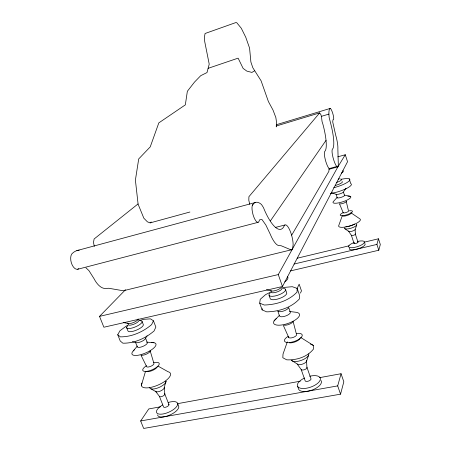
<?xml version="1.0" encoding="UTF-8"?>
<svg xmlns="http://www.w3.org/2000/svg" width="451" height="451" viewBox="0 0 451 451"><rect width="100%" height="100%" fill="white"/><g stroke="black" fill="none" stroke-linecap="round" stroke-linejoin="round"><path stroke-width="0.68" d="M281.954 288.014L283.893 287.434L292.276 286.706L297.13 288.369L297.057 292.068C288.713 300.885 276.136 304.741 264.235 305.017L259.691 303.117L260.238 299.306L265.56 294.644L271.102 291.87M276.068 126.06L319.674 112.885C322.64 115.834 321.016 120.423 322.826 123.94A29.259 6.421 73.8 0 1 324.827 151.31A9.291 2.03 74.4 0 0 325.244 159.434A9.291 2.03 74.4 0 0 329.1 168.618L328.869 171.341L291.707 235.129M297.13 288.369L299.475 295.123L299.43 298.9C291.188 307.819 278.571 311.686 266.676 311.855L262.11 309.882L262.285 308.585M160.517 406.791L148.757 408.944L140.667 420.969L143.666 428.45L340.539 394.174L343.825 381.794L341.057 373.721L319.612 377.645M290.495 270.91L378.789 250.232L380.311 244.498L378.474 238.782L364.126 242.21M340.539 394.174L337.686 385.893L341.057 373.721M378.789 250.232L376.912 244.414L378.474 238.782M168.978 404.654L164.835 394.089L164.243 387.55L166.058 381.05A8.885 3.315 -23.7 0 1 158.442 387.719A8.885 3.315 -23.7 0 1 149.619 387.623M141.36 385.374L145.493 371.382M306.494 361.364L308.58 355.337M355.365 234.244L355.162 229.508L356.702 225.083M287.326 341.864L283.025 354.046L282.816 357.739L286.757 359.836C296.566 360.315 307.272 356.983 313.49 349.051L313.377 345.427L300.637 337.427M342.174 216.006L338.864 225.235A11.376 3.095 -17.4 0 0 350.156 225.883A11.376 3.095 -17.4 0 0 359.791 218.814L350.867 212.737M337.827 156.83L345.28 154.744L347.541 161.746L282.467 286.52L103.877 327.223L99.524 316.371L278.284 274.574L337.906 166.831L338.306 164.807L337.861 148.723A15.892 3.258 74 0 0 335.623 134.894L332.72 121.956L332.985 119.735L333.52 119.588A5.874 1.167 73.8 0 0 332.827 113.652A5.874 1.167 73.8 0 0 330.233 108.42L276.412 124.713M300.439 293.105L301.46 290.872L299.154 284.198L297.057 288.606M291.921 249.668L290.968 249.837L281.153 245.744L279.406 245.603A23.277 6.962 75.4 0 1 270.183 234.052L265.848 225.021L261.952 219.496L259.584 219.823L258.778 221.847A9.375 2.977 75.1 0 1 253.93 217.264A9.375 2.977 75.1 0 1 252.256 205.639L252.943 204.483A39.333 12.329 75.8 0 1 261.512 204.523L263.446 207.55L264.596 210.346A40.906 12.008 74.7 0 0 284.175 225.912A12.876 3.687 75.7 0 1 289.446 229.401A12.876 3.687 75.7 0 1 293.144 244.498L292.626 248.659L291.921 249.668L124.617 290.438L123.123 290.743L108.781 288.268L106.137 288.392A21.439 10.931 76.4 0 1 94.034 278.673L88.96 270.656L85.978 267.838M139.291 320.627L143.711 319.308L150.493 318.863L153.43 320.779L151.626 324.63C142.967 331.93 131.805 336.97 120.349 336.858L117.739 334.721L119.938 330.786L126.212 326.124L128.073 325.233M252.256 205.639L252.943 204.483M330.233 108.42L330.222 108.426A24.726 4.905 74 0 0 328.897 114.092L329.117 117.266L330.228 121.747A29.36 6.167 73.8 0 1 332.46 149.14A9.324 1.951 74.4 0 0 332.956 157.269A9.324 1.951 74.4 0 0 336.773 166.504L337.906 166.831L345.28 154.744M147.088 335.803L145.002 339.22A5.468 1.731 -23 0 1 140.718 341.841A5.468 1.731 -23 0 1 136.185 342.681L132.34 341.773M345.979 188.247L343.369 192.047A3.935 0.919 -17.8 0 1 339.868 193.862A3.935 0.919 -17.8 0 1 336.108 194.319L331.694 192.735M270.369 220.934L326.039 140.362M319.674 112.885L248.907 196.704L248.811 200.278L249.73 204.264M133.254 350.901L137.341 346.092M274.101 320.898L279.22 315.52M99.524 316.371L124.899 290.359M276.626 126.878L276.581 122.576L275.843 117.531L273.03 110.112L268.39 101.526L261.095 80.814L252.819 67.723L250.886 62.012L249.578 48.11L245.727 37.174L241.285 28.244L236.786 22.747L235.901 22.55L205.064 33.498L204.466 36.847L204.709 41.543L209.219 64.143L206.998 72.572L200.74 75.672L194.539 82.048L187.351 91.288L185.338 104.863L158.82 122.881L150.245 146.863L138.705 158.938L135.401 180.112L138.102 204.19L143.846 218.216L147.426 221.853L150.155 222.884L151.209 221.948M124.617 290.438L125.457 289.717M138.017 203.953L94.124 238.979L93.481 242.446L94.293 246.325M254.719 70.728L251.923 72.414L246.849 71.117L243.128 68.411L238.122 58.151L208.12 68.326M321.529 116.307L328.897 114.092M329.1 168.618L336.773 166.504M329.112 169.255L337.906 166.831M150.155 222.884L189.905 212.015M76.822 250.626L255.351 202.493M77.69 269.258L258.113 222.326M275.285 227.456L284.914 224.998M297.181 258.226L349.097 245.806M294.046 264.044L376.912 244.414M177.812 403.622L300.248 381.196M140.667 420.969L337.686 385.893M146.541 342.117L153.994 342.737M289.553 311.478L295.839 312.261A13.699 4.961 -19.3 0 1 296.07 319.415A13.699 4.961 -19.3 0 1 278.047 325.194A13.699 4.961 -19.3 0 1 276.345 318.519M123.292 322.544L128.541 323.57A5.609 1.641 -22.6 0 0 134.522 322.07A5.609 1.641 -22.6 0 0 138.181 318.93M347.862 196.134A9.381 2.272 -17.7 0 1 349.514 198.682A9.381 2.272 -17.7 0 1 338.498 202.905A9.381 2.272 -17.7 0 1 333.171 201.772L337.179 197.363A3.935 0.936 -17.7 0 0 341.029 197.397A3.935 0.936 -17.7 0 0 344.423 195.103L350.41 196.399M266.445 289.717L271.761 291.064M310.418 344.051L313.377 345.427M158.284 366.246L167.952 371.68A15.757 5.784 -23.6 0 1 158.211 384.996A15.757 5.784 -23.6 0 1 141.992 382.984M150.984 388.88L156.119 391.789M297.186 363.98A5.04 2.114 -19.3 0 0 303.083 363.906A5.04 2.114 -19.3 0 0 306.483 360.219L306.917 367.249L310.908 378.615A3.095 1.37 -19.2 0 1 308.85 380.948A3.095 1.37 -19.2 0 1 305.214 380.937L301.2 369.566L297.186 363.98L291.323 360.208A9.341 3.85 -19.3 0 0 301.482 360.31A9.341 3.85 -19.3 0 0 308.828 353.855M344.829 228.708L348.753 231.459L351.425 235.445L354.058 243.484M168.494 404.214A2.943 1.178 -24.1 0 1 167.18 406.616A2.943 1.178 -24.1 0 1 163.538 406.847L159.378 396.282L155.37 391.102A4.798 1.821 -23.8 0 0 160.139 391.169A4.798 1.821 -23.8 0 0 164.243 387.55M141 355.191L146.564 366.471A3.986 1.387 -23.4 0 0 150.493 366.421A3.986 1.387 -23.4 0 0 153.954 363.545L150.16 350.833A5.102 1.697 -23.2 0 1 146.913 353.894A5.102 1.697 -23.2 0 1 141.451 355.185M283.262 325.267L288.741 337.461M343.245 212.804L339.468 203.773A3.681 0.902 -17.7 0 0 343.899 203.068A3.681 0.902 -17.7 0 0 346.159 201.202L348.476 210.786A2.875 0.739 -17.6 0 1 346.013 212.528A2.875 0.739 -17.6 0 1 343.172 212.427M117.739 334.721L120.231 340.99L122.869 343.194C134.319 343.414 145.498 338.335 154.079 330.955L155.854 327.043L153.43 320.779M135.39 342.055L137.234 346.723A5.463 1.759 -23 0 0 142.561 346.537A5.463 1.759 -23 0 0 147.364 342.743L145.538 338.07M127.751 322.989L128.372 324.562A5.609 1.646 -22.7 0 0 133.795 324.235A5.609 1.646 -22.7 0 0 138.795 320.503M126.635 327.623L127.875 330.763A8.338 2.509 -22.8 0 0 135.96 330.335A8.338 2.509 -22.8 0 0 143.362 324.714L142.138 321.574M177.66 403.538L178.748 406.334A11.478 4.668 -24.2 0 1 169.074 415.365A11.478 4.668 -24.2 0 1 157.546 414.892M259.691 303.117L262.11 309.882M269.129 295.54L270.329 298.928A8.783 2.915 -19.3 0 0 280.375 298.156A8.783 2.915 -19.3 0 0 286.577 292.53L285.387 289.142M297.711 386.53L298.782 389.54A12.059 5.418 -19.2 0 0 313.017 389.703A12.059 5.418 -19.2 0 0 320.988 380.475M278.284 274.574L282.467 286.52M288.679 307.543L290.224 311.951A5.75 2.046 -19.3 0 1 286.216 315.773A5.75 2.046 -19.3 0 1 279.603 316.168L277.822 311.128A5.756 2.013 -19.3 0 0 283.008 311.19A5.756 2.013 -19.3 0 0 288.409 308.027M336.108 194.319L337.263 197.842M343.465 192.165L344.423 195.103M357.925 241.973L355.298 233.934A2.131 0.614 -17.3 0 1 353.494 235.292A2.131 0.614 -17.3 0 1 351.357 235.134M349.215 178.867L350.743 183.585A13.818 3.146 -17.8 0 1 345.985 188.738A13.818 3.146 -17.8 0 1 330.374 193.445M293.071 321.321L296.482 334.36A4.194 1.612 -19.3 0 1 292.564 337.63A4.194 1.612 -19.3 0 1 288.775 336.576M79.235 250.158A36.086 19.19 77.2 0 0 71.664 254.105L71.624 254.15A8.592 4.623 75.9 0 0 72.222 265.053A8.592 4.623 75.9 0 0 78.784 268.695M358.026 241.353A8.31 2.486 -17.2 0 1 363.359 243.743A8.31 2.486 -17.2 0 1 350.326 247.684A8.31 2.486 -17.2 0 1 353.95 242.582M357.333 241.854A2.131 0.631 -17.2 0 1 357.536 242.734A2.131 0.631 -17.2 0 1 354.649 243.602A2.131 0.631 -17.2 0 1 354.458 242.728M364.729 243.484A8.304 2.509 -17.2 0 1 357.773 248.901A8.304 2.509 -17.2 0 1 349.418 248.101M351.002 213.346A4.589 1.195 -17.5 0 1 346.949 215.527A4.589 1.195 -17.5 0 1 342.523 215.956M349.373 210.792A6.438 1.669 -17.6 0 1 351.199 212.844A6.438 1.669 -17.6 0 1 341.914 215.713A6.438 1.669 -17.6 0 1 342.709 212.855M342.106 181.578A6.004 1.33 -17.9 0 1 340.883 183.32A6.004 1.33 -17.9 0 1 335.397 185.412M340.404 179.075A6.004 1.314 -17.9 0 1 341.142 180.242A6.004 1.314 -17.9 0 1 336.423 182.508M341.616 179.222A13.834 3.067 -17.9 0 1 349.288 180.823A13.834 3.067 -17.9 0 1 333.74 187.729M356.482 224.186A6.415 1.776 -17.4 0 1 351.047 228.195A6.415 1.776 -17.4 0 1 344.66 227.8M355.162 229.508A3.467 0.975 -17.4 0 1 351.244 231.425A3.467 0.975 -17.4 0 1 348.657 230.963M354.531 224.023A6.421 1.753 -17.4 0 1 345.804 226.695M342.873 170.67A10.249 2.148 -18 0 1 341.441 173.139M339.039 178.348A4.036 0.874 -17.9 0 1 338.211 179.498M281.272 287.332A5.908 1.905 -19.3 0 1 276.181 290.337A5.908 1.905 -19.3 0 1 270.707 290.799M309.769 376.213A12.07 5.373 -19.2 0 1 319.263 381.67A12.07 5.373 -19.2 0 1 300.445 388.21A12.07 5.373 -19.2 0 1 304.588 378.011M281.948 287.964A5.908 1.917 -19.3 0 1 277.754 291.696A5.908 1.917 -19.3 0 1 271.012 292.259M300.045 338.487A6.686 2.605 -19.3 0 1 295.478 341.745A6.686 2.605 -19.3 0 1 289.311 342.794M296.425 333.452A9.386 3.636 -19.3 0 1 300.941 337.72A9.386 3.636 -19.3 0 1 287.225 342.506A9.386 3.636 -19.3 0 1 288.133 336.35M306.917 367.249A3.101 1.325 -19.2 0 1 304.831 369.538A3.101 1.325 -19.2 0 1 301.2 369.566M283.324 288.409A8.789 2.881 -19.3 0 1 283.611 292.389A8.789 2.881 -19.3 0 1 272.489 296.33A8.789 2.881 -19.3 0 1 270.002 293.127M292.868 321.755A5.373 1.973 -19.3 0 1 289.176 324.303A5.373 1.973 -19.3 0 1 284.243 325.188M287.552 276.728A15.018 4.719 -19.3 0 1 284.79 281.92M168.223 402.495A11.484 4.634 -24.2 0 1 176.64 406.588A11.484 4.634 -24.2 0 1 159.44 414.142A11.484 4.634 -24.2 0 1 162.631 404.953M157.455 366.46A6.359 2.244 -23.4 0 1 152.985 370.22A6.359 2.244 -23.4 0 1 146.648 371.551M153.509 362.739A8.924 3.129 -23.4 0 1 158.098 365.975A8.924 3.129 -23.4 0 1 145.256 371.449A8.924 3.129 -23.4 0 1 146.44 365.755M164.361 393.667A2.954 1.144 -23.9 0 1 163.02 396.017A2.954 1.144 -23.9 0 1 159.378 396.282M139.906 320.678A8.344 2.475 -22.7 0 1 140.374 324.072A8.344 2.475 -22.7 0 1 130.068 328.458A8.344 2.475 -22.7 0 1 127.548 325.938M151.587 342.63A13.011 4.268 -23.1 0 1 153.34 348.431A13.011 4.268 -23.1 0 1 136.36 355.45A13.011 4.268 -23.1 0 1 134.533 349.683"/></g></svg>
